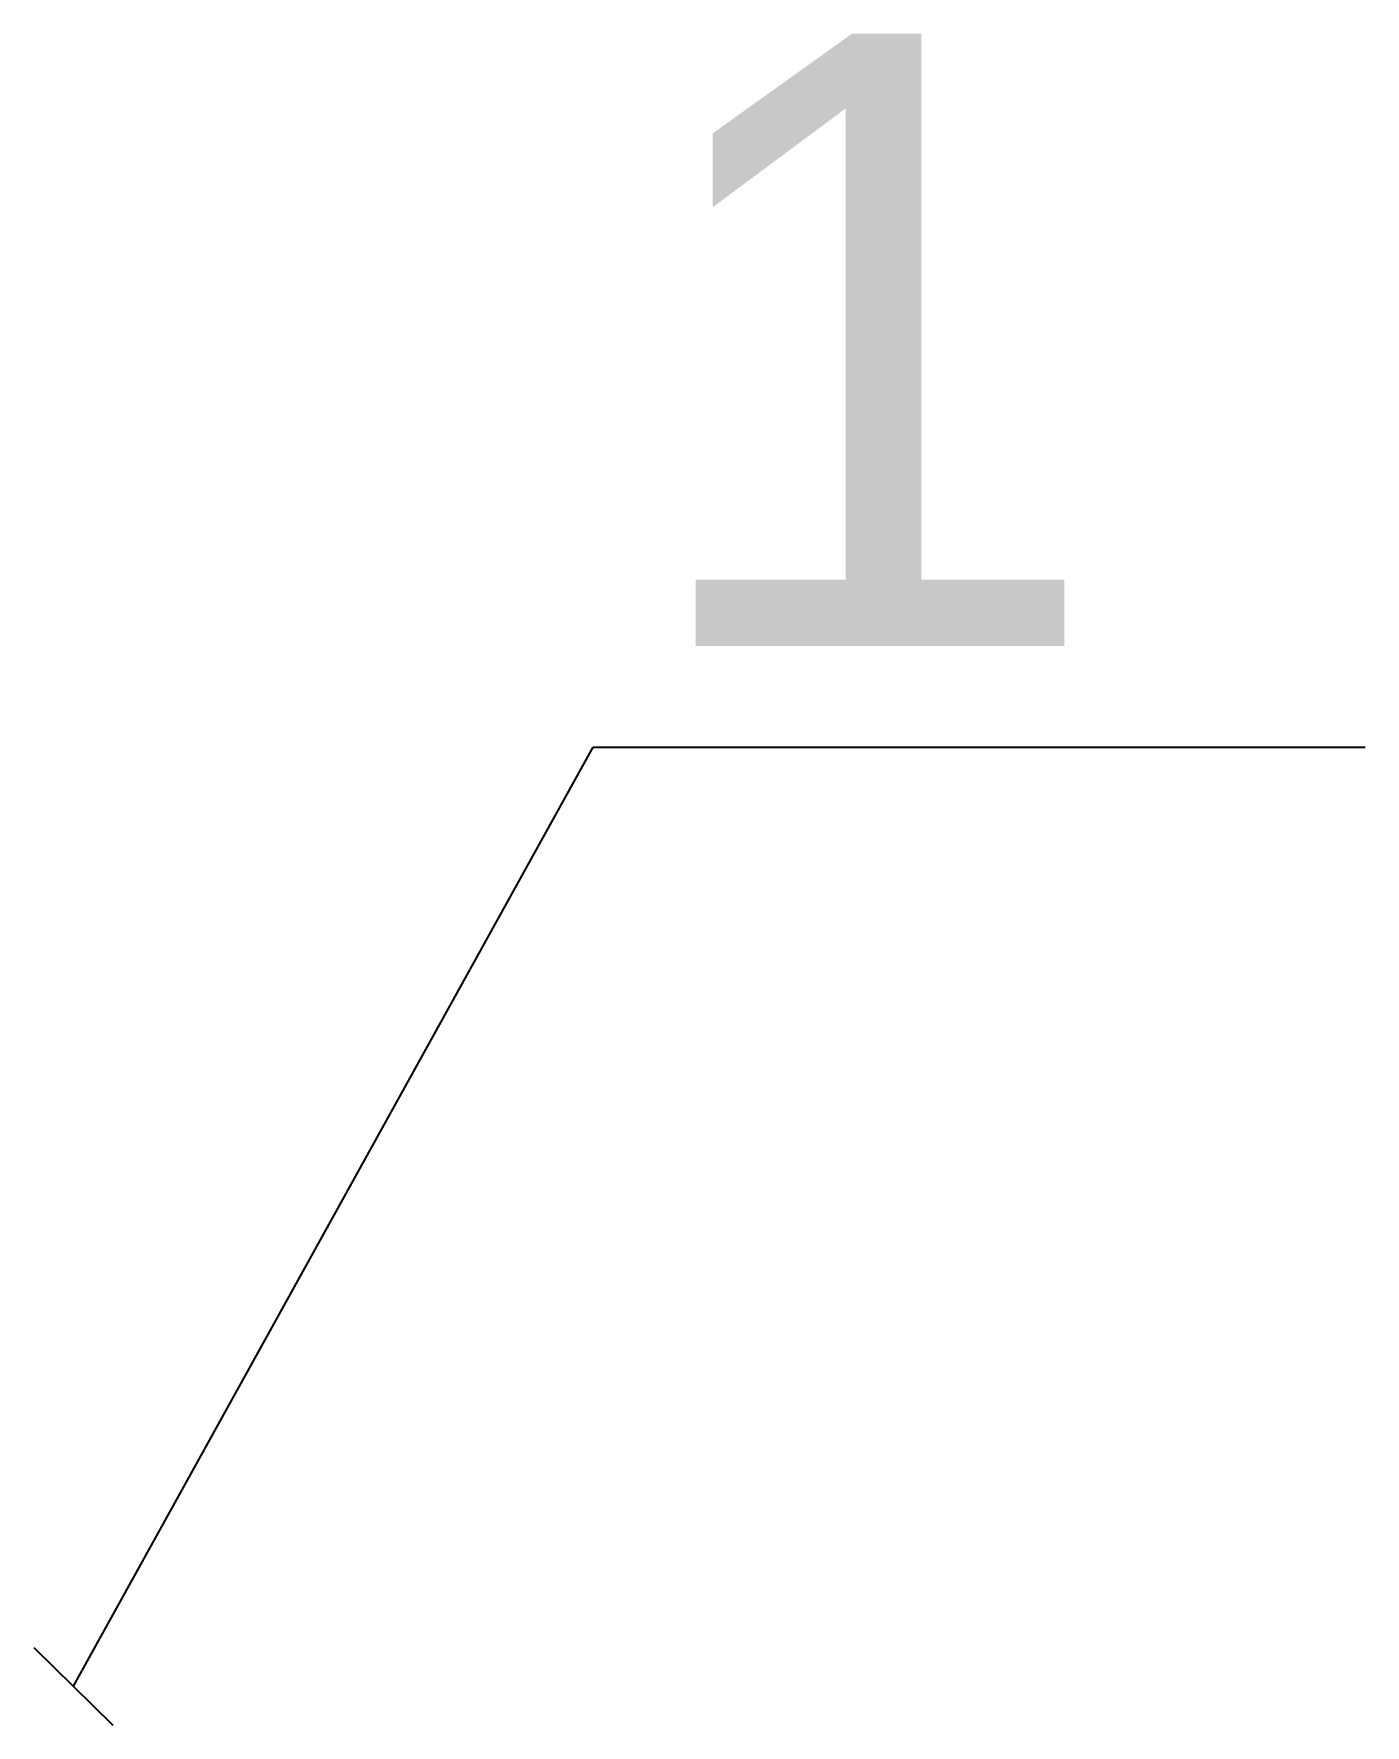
# Model space of a CAD drawing. Header units: millimetres. Extents: x -3 to 106, y -3 to 135.
import ezdxf

# ---------------------------------------------------------------- set-up
doc = ezdxf.new("R2010")
doc.units = ezdxf.units.MM
doc.styles.get("Standard").update_dxf_attribs({"font": 'arial.ttf'})

# ---------------------------------------------------------------- blocks, each defined once
blk = doc.blocks.new('*U40')
for p, q in [((0, 0), (42.44, 76.69)), ((42.44, 76.69), (105.44, 76.69)), ((-3.23, 3.17), (3.23, -3.17))]:
    blk.add_line(p, q)
for tag, p in [('НОМЕР_ВЫНОСКИ', (45.47, 84.94)), ('Справочная_информация', (60.48, 23.39))]:
    blk.add_attdef(tag, p, '', height=50)
at = {"flags": 1}
for tag, p in [('ID', (30.24, -69.96)), ('СУФИКС', (30.24, -135.99))]:
    blk.add_attdef(tag, p, '', height=50, dxfattribs=at)

msp = doc.modelspace()

# ---------------------------------------------------------------- block references
ref = msp.add_blockref('*U40', (0.07, 0))
ref.add_attrib('НОМЕР_ВЫНОСКИ', '1', (45.54, 84.94), dxfattribs={"height": 50})

doc.saveas('drawing.dxf')
